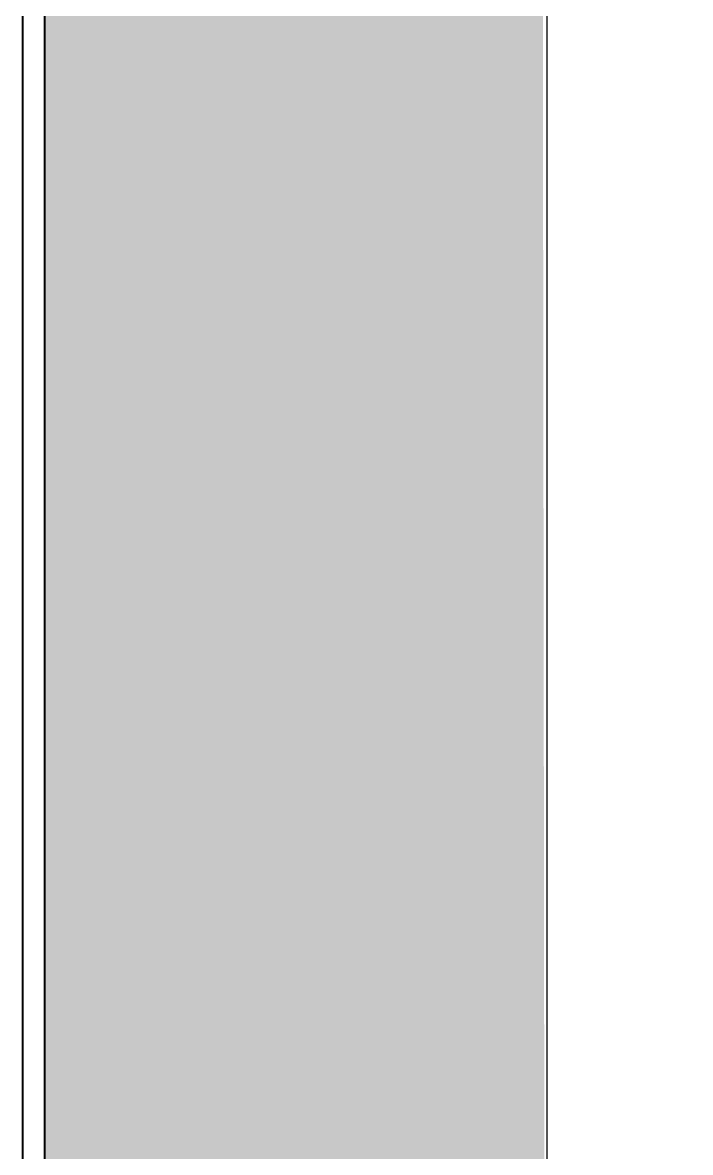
# Model space of a CAD drawing. Header units: millimetres. Extents: x 14929 to 124997, y 1647 to 25134.
# Drawn here: x 14928.7 to 15081.6, y 20282.7 to 20541.4 of the extents above; entities that cross this region are included whole.
import ezdxf

# ---------------------------------------------------------------- set-up
doc = ezdxf.new("R2010")
doc.units = ezdxf.units.MM
doc.layers.add('Parede Corte', color=4, linetype='Continuous', lineweight=40)

msp = doc.modelspace()

# ---------------------------------------------------------------- hatches: boundary and pattern name
h = msp.add_hatch()
h.set_pattern_fill('GRASS2', color=74, scale=15, pattern_type=2)
h.set_pattern_definition([(360, (-68561.579, 13252.384), (15, 15), [2.25, -0.45, 0.6, -0.45, 2.25, -9]), (360, (-68562.329, 13252.834), (15, 15), [1.5, -1.125, 2.25, -1.125, 1.5, -7.5]), (360, (-68557.079, 13258.834), (15, 15), [1.875, -0.75, 1.875, -10.5]), (360, (-68564.579, 13261.834), (15, 15), [0.75, -1.5, 0.75, -12]), (90, (-68563.079, 13261.834), (-15, 15), [1.35, -13.65]), (90, (-68558.579, 13252.834), (-15, 15), [1.5, -13.5]), (90, (-68554.829, 13258.834), (-15, 15), [1.5, -13.5]), (45, (-68556.629, 13252.684), (1e-14, 15), [1.5, -19.7132034]), (135, (-68560.529, 13252.684), (-15, 1e-14), [1.5, -19.7132034]), (63.434949, (-68557.079, 13252.759), (8e-10, 15), [1.5, -32.0410197]), (75.9637565, (-68557.8292, 13252.834), (5e-10, 15), [1.5, -60.3465844]), (75.9637565, (-68554.0792, 13258.834), (5e-10, 15), [1.2, -60.6465844]), (75.9637565, (-68562.7792, 13261.834), (5e-10, 15), [1.05, -60.7965844]), (104.0362435, (-68559.3292, 13252.834), (-5e-10, 15), [1.5, -60.3465844]), (104.0362435, (-68555.5792, 13258.834), (-5e-10, 15), [1.2, -60.6465844]), (104.0362435, (-68563.3792, 13261.834), (-5e-10, 15), [1.05, -60.7965844]), (116.565051, (-68560.079, 13252.759), (-6e-09, 15), [1.5, -32.041002])])
h.paths.add_polyline_path([(15665.417, 20087.38), (15671.283, 20089.152)])
h.paths.add_polyline_path([(14933.725, 25129.407), (14933.725, 19834.463), (15048.725, 19834.407), (15041.888, 25129.407)])

# ---------------------------------------------------------------- linework, layer by layer
msp.add_line((15048.725, 21874.407), (15048.725, 19834.407))
at = {"layer": 'Parede Corte'}
for p, q in [((14928.725, 25134.407), (14928.725, 19334.407)), ((14933.725, 25134.407), (14933.725, 19334.407))]:
    msp.add_line(p, q, dxfattribs=at)

doc.saveas('drawing.dxf')
